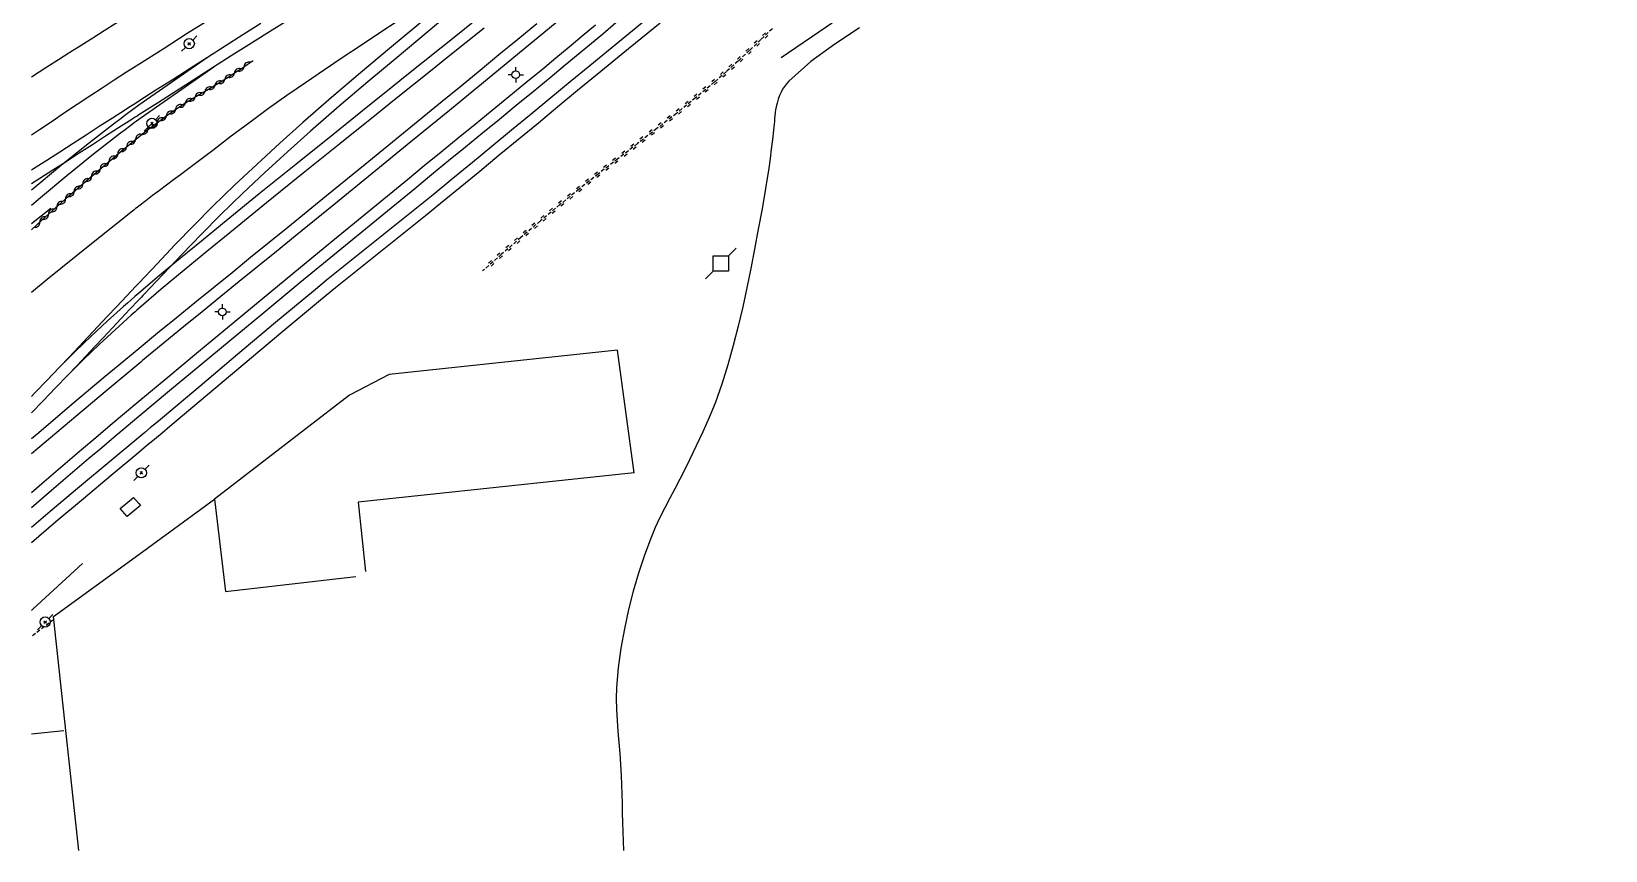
# Model space of a CAD drawing. Header units: millimetres. Extents: x 168000 to 169000, y 125998 to 127000.
# Drawn here: x 168000 to 168205.3, y 126171 to 126277.8 of the extents above; entities that cross this region are included whole.
import ezdxf

# ---------------------------------------------------------------- set-up
doc = ezdxf.new("R2010")
doc.units = ezdxf.units.MM
doc.linetypes.add('DASHED', pattern=[0.75, 0.5, -0.25])
doc.layers.get('0').update_dxf_attribs({"linetype": 'CONTINUOUS'})
for name, color, linetype in [('W0017', 7, 'CONTINUOUS'), ('W0104', 1, 'CONTINUOUS'), ('W0112', 1, 'DASHED'), ('W0211', 2, 'CONTINUOUS'), ('W0214', 2, 'CONTINUOUS'), ('W0220', 5, 'DASHED'), ('W0310', 3, 'CONTINUOUS'), ('W0330', 7, 'CONTINUOUS'), ('W0333', 7, 'CONTINUOUS'), ('W0473', 7, 'CONTINUOUS'), ('W0600', 7, 'CONTINUOUS'), ('W0610', 7, 'CONTINUOUS'), ('W0700', 7, 'CONTINUOUS')]:
    doc.layers.add(name, color=color, linetype=linetype)

# ---------------------------------------------------------------- blocks, each defined once
blk = doc.blocks.new('T473')
for p, q in [((-0.166667, 0.166667), (0.166667, -0.166667)), ((-0.166667, -0.166667), (0.166667, 0.166667)), ((0.500001, 0.500001), (1.000002, 1.000002)), ((-1.000002, -1.000002), (-0.500001, -0.500001))]:
    blk.add_line(p, q)
blk.add_ellipse((0, 0), major_axis=(0.471405, 0.471405), ratio=1, start_param=5.4977871438, end_param=11.780972451)
blk = doc.blocks.new('T600')
for p, q in [((-0.999999, 0.999999), (0.999999, 0.999999)), ((-0.999999, -0.999999), (-0.999999, 0.999999)), ((0.999999, 0.999999), (1.999998, 1.999998)), ((0.999999, 0.999999), (0.999999, -0.999999)), ((-0.999999, -0.999999), (-1.999998, -1.999998)), ((0.999999, -0.999999), (-0.999999, -0.999999))]:
    blk.add_line(p, q)
blk = doc.blocks.new('T610')
for p, q in [((-0.500001, 0), (-1.000002, 0)), ((0, 0.500001), (0, 1.000002)), ((0.500001, 0), (1.000002, 0)), ((0, -0.500001), (0, -1.000002))]:
    blk.add_line(p, q)
blk.add_ellipse((0, 0), major_axis=(-0.353554, 0.353554), ratio=1, start_param=3.926990817, end_param=10.2101761242)
blk = doc.blocks.new('t310o')
at = {"color": 0, "linetype": 'Continuous'}
for centre, start, end in [((-0.5, 0.38), 216.8699, 323.1304), ((0.5, -0.37), 36.8699, 143.1303)]:
    blk.add_arc(centre, 0.625, start, end, dxfattribs=at)
blk = doc.blocks.new('t220o')
at = {"color": 0, "linetype": 'Continuous'}
for p, q in [((-0.25, 0.25), (0.25, 0.25)), ((-0.25, -0.25), (0.25, -0.25))]:
    blk.add_line(p, q, dxfattribs=at)

msp = doc.modelspace()

# ---------------------------------------------------------------- linework, layer by layer
at = {"layer": 'W0017'}
for points in [[(168000, 126271.87), (168002.01, 126273.15), (168003.51, 126274.1), (168005.01, 126275.05), (168006.5, 126276), (168008, 126276.95), (168009.5, 126277.9), (168011, 126278.85), (168012.5, 126279.79), (168014, 126280.74)], [(168014, 126273.52), (168017.16, 126275.52), (168020.32, 126277.53), (168023.48, 126279.52)], [(168000, 126264.27), (168001.05, 126264.98), (168002.68, 126266.09), (168004.32, 126267.2), (168005.96, 126268.3), (168007.61, 126269.39), (168009.2, 126270.43), (168010.8, 126271.46), (168012.4, 126272.49), (168014, 126273.52)]]:
    msp.add_lwpolyline(points, dxfattribs=at)
at = {"layer": 'W0104'}
for points in [[(168078.61, 126220.21), (168076.46, 126236.23), (168046.64, 126233.06), (168041.5, 126230.37), (168023.89, 126216.8)], [(168078.61, 126220.21), (168042.6, 126216.42), (168043.56, 126207.39)], [(168011.59, 126215.57), (168013.32, 126217.03), (168014, 126216.23)], [(168014, 126215.82), (168012.47, 126214.53), (168011.59, 126215.57)], [(168014, 126209.6), (168023.89, 126216.8), (168025.3, 126204.77), (168042.31, 126206.71)], [(168014, 126216.23), (168014.2, 126215.99), (168014, 126215.82)], [(168006.16, 126171), (168002.87, 126201.49), (168014, 126209.6)], [(168000, 126186.22), (168004.24, 126186.63)]]:
    msp.add_lwpolyline(points, dxfattribs=at)
at = {"layer": 'W0112'}
msp.add_lwpolyline([(168002.9, 126201.09), (168000, 126198.89)], dxfattribs=at)
at = {"layer": 'W0211'}
msp.add_lwpolyline([(168097.79, 126274.39), (168103.67, 126278.39), (168109.51, 126282.45), (168115.32, 126286.56), (168121.08, 126290.72), (168124.68, 126293.38), (168128.25, 126296.07), (168131.8, 126298.78), (168135.33, 126301.51), (168138.87, 126304.24), (168142.42, 126306.95), (168145.99, 126309.64), (168149.59, 126312.29), (168155.55, 126316.57), (168161.56, 126320.78), (168167.6, 126324.96), (168173.64, 126329.13), (168181.54, 126334.58), (168189.45, 126340), (168197.38, 126345.4), (168205.32, 126350.78)], dxfattribs=at)
at = {"layer": 'W0214'}
msp.add_lwpolyline([(168002.53, 126254.68), (168000, 126252.71)], dxfattribs=at)
at = {"layer": 'W0220'}
msp.add_lwpolyline([(168096.65, 126278.13), (168095.16, 126276.72), (168093.67, 126275.31), (168092.17, 126273.91), (168090.64, 126272.53), (168089.1, 126271.18), (168086.63, 126269.12), (168084.12, 126267.09), (168081.59, 126265.11), (168079.05, 126263.14), (168076.5, 126261.18), (168073.95, 126259.21), (168071.43, 126257.22), (168068.93, 126255.19), (168066.38, 126253.07), (168063.85, 126250.92), (168061.33, 126248.74), (168058.85, 126246.55)], dxfattribs=at)
at = {"layer": 'W0310'}
for points in [[(168014, 126264.05), (168014.97, 126264.82), (168015.96, 126265.57), (168016.95, 126266.31), (168017.95, 126267.04), (168018.91, 126267.7), (168019.89, 126268.34), (168020.88, 126268.95), (168021.88, 126269.54), (168022.88, 126270.13), (168023.88, 126270.72), (168024.87, 126271.32), (168025.86, 126271.94), (168026.62, 126272.44), (168027.39, 126272.95), (168028.14, 126273.46), (168028.9, 126273.98)], [(168000, 126251.91), (168001.35, 126253.16), (168004.74, 126256.19), (168007.03, 126258.19), (168009.33, 126260.18), (168011.64, 126262.14), (168014, 126264.05)]]:
    msp.add_lwpolyline(points, dxfattribs=at)
at = {"layer": 'W0330'}
msp.add_lwpolyline([(168108, 126278.24), (168104.79, 126276.11), (168101.66, 126273.84), (168098.79, 126271.27), (168098.49, 126270.95), (168098.22, 126270.61), (168097.98, 126270.24), (168097.77, 126269.86), (168097.56, 126269.4), (168097.39, 126268.92), (168097.25, 126268.43), (168097.14, 126267.94), (168097.07, 126267.56), (168097.01, 126267.19), (168096.96, 126266.81), (168096.93, 126266.43), (168096.9, 126266.05), (168096.87, 126265.67), (168096.83, 126265.3), (168096.79, 126264.92), (168096.65, 126263.68), (168096.5, 126262.43), (168096.35, 126261.19), (168096.17, 126259.94), (168095.75, 126257.29), (168095.3, 126254.65), (168094.81, 126252.01), (168094.31, 126249.38), (168093.83, 126246.87), (168093.33, 126244.35), (168092.8, 126241.85), (168092.2, 126239.35), (168091.53, 126236.82), (168090.82, 126234.3), (168090.04, 126231.8), (168089.17, 126229.32), (168088.41, 126227.44), (168087.58, 126225.59), (168086.7, 126223.77), (168085.83, 126221.94), (168085.21, 126220.67), (168084.57, 126219.41), (168083.91, 126218.16), (168083.25, 126216.91), (168082.6, 126215.66), (168081.97, 126214.39), (168081.37, 126213.11), (168080.82, 126211.8), (168079.95, 126209.5), (168079.17, 126207.17), (168078.49, 126204.81), (168077.89, 126202.42), (168077.34, 126199.91), (168076.87, 126197.38), (168076.52, 126194.83), (168076.32, 126192.26), (168076.28, 126190.82), (168076.3, 126189.38), (168076.38, 126187.94), (168076.49, 126186.5), (168076.61, 126185.07), (168076.74, 126183.64), (168076.85, 126182.21), (168076.93, 126180.77), (168076.98, 126179.55), (168077.02, 126178.33), (168077.04, 126177.11), (168077.07, 126175.89), (168077.1, 126174.66), (168077.13, 126173.44), (168077.17, 126172.22), (168077.23, 126171)], dxfattribs=at)
at = {"layer": 'W0333'}
msp.add_lwpolyline([(168000, 126202.3), (168000.22, 126202.5), (168002.36, 126204.46), (168004.5, 126206.43), (168006.64, 126208.41)], dxfattribs=at)
at = {"layer": 'W0700'}
for points in [[(168067.87, 126292.92), (168063.51, 126289.4), (168059.17, 126285.85), (168054.84, 126282.29), (168050.53, 126278.71), (168046.72, 126275.54), (168042.91, 126272.36), (168039.13, 126269.15), (168035.4, 126265.89), (168032.4, 126263.2), (168029.44, 126260.48), (168026.5, 126257.73), (168023.61, 126254.93), (168021.17, 126252.47), (168018.76, 126249.98), (168016.38, 126247.46), (168014, 126244.95)], [(168068.81, 126291.75), (168064.46, 126288.23), (168060.12, 126284.69), (168055.8, 126281.14), (168051.49, 126277.56), (168047.69, 126274.39), (168043.89, 126271.22), (168040.12, 126268.02), (168036.39, 126264.76), (168033.41, 126262.09), (168030.46, 126259.38), (168027.54, 126256.64), (168024.66, 126253.86), (168022.13, 126251.32), (168019.64, 126248.73), (168017.18, 126246.13), (168014.71, 126243.52), (168014.53, 126243.34), (168014.36, 126243.15), (168014.18, 126242.96), (168014, 126242.78)], [(168081.06, 126280.01), (168076.95, 126276.66), (168072.84, 126273.3), (168070.28, 126271.21), (168067.73, 126269.1), (168065.18, 126267), (168062.62, 126264.89), (168060.07, 126262.78), (168057.52, 126260.68), (168054.96, 126258.58), (168052.4, 126256.49), (168050.45, 126254.91), (168048.49, 126253.34), (168046.53, 126251.77), (168044.57, 126250.21), (168042.61, 126248.65), (168040.66, 126247.08), (168038.71, 126245.5), (168036.77, 126243.92), (168031.82, 126239.82), (168026.9, 126235.69), (168022, 126231.55), (168017.09, 126227.42), (168016.32, 126226.77), (168015.54, 126226.13), (168014.77, 126225.48), (168014, 126224.84)], [(168069.32, 126279.63), (168066.85, 126277.6), (168064.39, 126275.57), (168061.92, 126273.54), (168059.46, 126271.51), (168056.99, 126269.49), (168054.52, 126267.47), (168049.49, 126263.36), (168044.46, 126259.26), (168039.42, 126255.16), (168034.39, 126251.07), (168031.96, 126249.1), (168029.54, 126247.13), (168027.11, 126245.16), (168024.68, 126243.2), (168022.25, 126241.23), (168019.83, 126239.26), (168017.41, 126237.28), (168015, 126235.29), (168014.75, 126235.08), (168014.5, 126234.88), (168014.25, 126234.67), (168014, 126234.46)], [(168058.11, 126279.36), (168055.77, 126277.5), (168053.44, 126275.63), (168051.1, 126273.76), (168048.76, 126271.89), (168046.43, 126270.02), (168044.09, 126268.15), (168039.29, 126264.29), (168034.48, 126260.44), (168029.69, 126256.58), (168024.92, 126252.69), (168022.17, 126250.45), (168019.43, 126248.2), (168016.7, 126245.94), (168014, 126243.64)], [(168047.84, 126279.16), (168045.44, 126277.58), (168043.04, 126276), (168040.65, 126274.4), (168038.21, 126272.75), (168035.76, 126271.09), (168033.33, 126269.41), (168030.92, 126267.71), (168028.48, 126265.92), (168026.06, 126264.1), (168023.65, 126262.27), (168021.23, 126260.44), (168020.33, 126259.76), (168019.42, 126259.08), (168018.51, 126258.41), (168017.61, 126257.73), (168016.7, 126257.05), (168015.8, 126256.37), (168014.9, 126255.69), (168014, 126255)], [(168033.02, 126278.92), (168030.68, 126277.5), (168028.36, 126276.04), (168026.05, 126274.57), (168023.75, 126273.1), (168021.31, 126271.55), (168018.87, 126270), (168016.43, 126268.44), (168014, 126266.89)], [(168076.23, 126278.87), (168074.51, 126277.43), (168072.8, 126276), (168071.08, 126274.57), (168069.37, 126273.14), (168067.64, 126271.72), (168065.44, 126269.91), (168063.24, 126268.1), (168061.03, 126266.29), (168058.82, 126264.49), (168056.61, 126262.69), (168054.4, 126260.89), (168052.19, 126259.08), (168049.99, 126257.27), (168045, 126253.18), (168040.01, 126249.09), (168035.02, 126244.99), (168030.05, 126240.88), (168026.03, 126237.56), (168022.01, 126234.23), (168018, 126230.9), (168014, 126227.57)], [(168082, 126278.84), (168077.89, 126275.5), (168073.79, 126272.14), (168071.23, 126270.05), (168068.68, 126267.94), (168066.12, 126265.83), (168063.57, 126263.73), (168061.02, 126261.62), (168058.47, 126259.51), (168055.91, 126257.41), (168053.34, 126255.32), (168051.4, 126253.75), (168049.44, 126252.18), (168047.48, 126250.61), (168045.52, 126249.05), (168043.56, 126247.49), (168041.61, 126245.92), (168039.66, 126244.34), (168037.72, 126242.76), (168032.78, 126238.67), (168027.86, 126234.54), (168022.96, 126230.4), (168018.05, 126226.27), (168017.04, 126225.42), (168016.03, 126224.58), (168015.01, 126223.73), (168014, 126222.89)], [(168029.9, 126278.79), (168027.58, 126277.32), (168025.26, 126275.84), (168022.94, 126274.36), (168020.71, 126272.94), (168018.47, 126271.52), (168016.23, 126270.1), (168014, 126268.67)], [(168065.9, 126278.76), (168063.44, 126276.73), (168060.97, 126274.7), (168058.51, 126272.68), (168056.04, 126270.65), (168053.57, 126268.63), (168048.54, 126264.52), (168043.51, 126260.42), (168038.48, 126256.33), (168033.44, 126252.23), (168031.01, 126250.26), (168028.59, 126248.29), (168026.16, 126246.32), (168023.73, 126244.36), (168021.3, 126242.39), (168018.87, 126240.41), (168016.46, 126238.43), (168014.04, 126236.45), (168014.03, 126236.44), (168014.02, 126236.43), (168014.01, 126236.42), (168014, 126236.41)], [(168073.56, 126278.6), (168071.85, 126277.16), (168070.13, 126275.73), (168068.41, 126274.3), (168066.69, 126272.87), (168064.49, 126271.06), (168062.28, 126269.26), (168060.08, 126267.45), (168057.87, 126265.65), (168055.66, 126263.85), (168053.45, 126262.04), (168051.24, 126260.24), (168049.03, 126258.43), (168044.04, 126254.34), (168039.05, 126250.25), (168034.07, 126246.15), (168029.09, 126242.04), (168025.31, 126238.91), (168021.54, 126235.79), (168017.77, 126232.66), (168014, 126229.52)], [(168059.05, 126278.19), (168056.71, 126276.32), (168054.37, 126274.46), (168052.04, 126272.59), (168049.7, 126270.72), (168047.36, 126268.85), (168045.03, 126266.98), (168040.23, 126263.13), (168035.43, 126259.28), (168030.64, 126255.42), (168025.87, 126251.53), (168022.88, 126249.09), (168019.9, 126246.64), (168016.93, 126244.17), (168014, 126241.66)], [(168022.94, 126274.36), (168014, 126268.15)], [(168023.77, 126273.11), (168014, 126266.28)], [(168014, 126268.67), (168013.57, 126268.39), (168013.14, 126268.12), (168012.71, 126267.84), (168012.28, 126267.57), (168010.56, 126266.47), (168008.85, 126265.37), (168007.14, 126264.26), (168005.42, 126263.16), (168003.71, 126262.05), (168001.99, 126260.95), (168000.27, 126259.86), (168000, 126259.68)], [(168014, 126268.15), (168013.17, 126267.54), (168012.34, 126266.92), (168011.52, 126266.3), (168010.69, 126265.68), (168007.16, 126262.93), (168003.67, 126260.11), (168000.22, 126257.25), (168000, 126257.06)], [(168014, 126266.89), (168013.77, 126266.74), (168013.54, 126266.6), (168013.32, 126266.45), (168013.09, 126266.31), (168011.37, 126265.21), (168009.66, 126264.1), (168007.94, 126263), (168006.23, 126261.89), (168004.51, 126260.79), (168002.79, 126259.68), (168001.07, 126258.59), (168000, 126257.91)], [(168014, 126266.28), (168013.4, 126265.84), (168012.8, 126265.39), (168012.2, 126264.94), (168011.6, 126264.49), (168008.08, 126261.75), (168004.61, 126258.94), (168001.18, 126256.09), (168000, 126255.1)], [(168014, 126255), (168013.79, 126254.83), (168013.59, 126254.67), (168013.38, 126254.51), (168013.17, 126254.35), (168007.59, 126249.92), (168002.05, 126245.45), (168000, 126243.75)], [(168014, 126244.95), (168013.91, 126244.85), (168013.81, 126244.76), (168013.72, 126244.66), (168013.63, 126244.56), (168012.38, 126243.25), (168011.13, 126241.93), (168009.89, 126240.61), (168008.65, 126239.29), (168007.41, 126237.97), (168006.16, 126236.65), (168004.92, 126235.33), (168003.67, 126234.02), (168002.05, 126232.33), (168000.43, 126230.65), (168000, 126230.2)], [(168014, 126242.78), (168012.84, 126241.56), (168011.69, 126240.33), (168010.53, 126239.11), (168009.38, 126237.88), (168008.23, 126236.65), (168007.07, 126235.43), (168005.92, 126234.2), (168004.76, 126232.98), (168003.14, 126231.3), (168001.52, 126229.62), (168000, 126228.05)], [(168014, 126243.64), (168013.5, 126243.21), (168013.01, 126242.78), (168012.51, 126242.35), (168012.02, 126241.91), (168009.89, 126239.99), (168007.79, 126238.03), (168005.71, 126236.04), (168003.67, 126234.02)], [(168014, 126241.66), (168013.75, 126241.44), (168013.51, 126241.22), (168013.26, 126241.01), (168013.02, 126240.79), (168010.9, 126238.88), (168008.82, 126236.94), (168006.76, 126234.96), (168004.74, 126232.96)], [(168014, 126236.41), (168009.63, 126232.77), (168005.28, 126229.12), (168000.94, 126225.45), (168000, 126224.65)], [(168014, 126234.46), (168009.88, 126231.02), (168005.77, 126227.57), (168001.67, 126224.1), (168000, 126222.69)], [(168014, 126229.52), (168012.13, 126227.95), (168010.25, 126226.38), (168008.39, 126224.8), (168006.52, 126223.22), (168001.66, 126219.06), (168000, 126217.63)], [(168014, 126227.57), (168012.37, 126226.2), (168010.74, 126224.83), (168009.12, 126223.45), (168007.49, 126222.08), (168002.63, 126217.92), (168000, 126215.65)], [(168014, 126224.84), (168010.14, 126221.62), (168006.28, 126218.41), (168002.43, 126215.17), (168000, 126213.1)], [(168014, 126222.89), (168010.38, 126219.88), (168006.77, 126216.86), (168003.17, 126213.83), (168000, 126211.12)]]:
    msp.add_lwpolyline(points, dxfattribs=at)

# ---------------------------------------------------------------- block references
at = {"layer": 'W0220'}
for p, rotation in [((168095.72, 126277.24), 223.5204318931349), ((168093.54, 126275.18), 222.8998945042144), ((168094.63, 126276.21), 223.3742981613615), ((168091.33, 126273.15), 222.1471009253309), ((168092.44, 126274.16), 222.8998945042144), ((168089.08, 126271.17), 219.9582816352777), ((168090.21, 126272.15), 221.1160209592981), ((168086.78, 126269.24), 219.9582816352777), ((168087.93, 126270.2), 219.9582816352777), ((168084.45, 126267.35), 218.9074663792769), ((168085.61, 126268.3), 218.9074663792769), ((168080.91, 126264.58), 217.6631108796581), ((168082.09, 126265.5), 218.1423724853772), ((168083.27, 126266.42), 218.1423724853772), ((168078.53, 126262.74), 217.5337764108457), ((168079.72, 126263.66), 217.6631108796581), ((168076.15, 126260.92), 217.7544767838005), ((168077.34, 126261.83), 217.5337764108457), ((168073.78, 126259.08), 218.2612957496153), ((168074.97, 126260), 217.7544767838005), ((168070.26, 126256.27), 219.0541596719102), ((168071.43, 126257.22), 219.0541596719102), ((168072.6, 126258.15), 218.2612957496153), ((168067.94, 126254.37), 219.7849190041003), ((168069.1, 126255.33), 219.0541596719102), ((168065.64, 126252.44), 220.335096703173), ((168066.79, 126253.41), 219.7849190041003), ((168063.36, 126250.5), 220.885271856085), ((168064.5, 126251.47), 220.335096703173), ((168061.09, 126248.53), 221.4354444625182), ((168062.23, 126249.52), 220.885271856085), ((168059.97, 126247.54), 221.4354444625182)]:
    msp.add_blockref('t220o', p, dxfattribs=dict(at, rotation=rotation))
at = {"layer": 'W0310'}
for p, rotation in [((168026.48, 126272.35), 33.09272999430377), ((168027.73, 126273.18), 34.1266086299004), ((168023.94, 126270.76), 31.19701870051948), ((168025.22, 126271.54), 32.22963157734616), ((168020.07, 126268.45), 31.63117879560831), ((168021.35, 126269.23), 30.75842459009872), ((168022.64, 126269.99), 30.411446760349), ((168017.58, 126266.77), 35.99334753994231), ((168018.81, 126267.64), 34.65117159043545), ((168015.18, 126264.98), 37.47575646672468), ((168016.38, 126265.89), 36.75921684833789), ((168012.42, 126262.77), 39.11718405851617), ((168013.59, 126263.72), 39.11718405851617), ((168008.98, 126259.87), 40.89893230182738), ((168010.12, 126260.85), 40.23273876861048), ((168011.26, 126261.82), 40.23273876861048), ((168006.71, 126257.91), 41.11552575334207), ((168007.84, 126258.89), 40.89893230182738), ((168004.45, 126255.93), 41.75351826378685), ((168005.58, 126256.92), 41.11552575334207), ((168002.22, 126253.94), 41.75351826378685), ((168003.33, 126254.93), 41.75351826378685), ((168001.1, 126252.93), 42.80491527418414)]:
    msp.add_blockref('t310o', p, dxfattribs=dict(at, rotation=rotation))
at = {"layer": 'W0473'}
for p in [(168020.58, 126276.18), (168015.72, 126265.79), (168014.33, 126220.23), (168001.79, 126200.78)]:
    msp.add_blockref('T473', p, dxfattribs=at)
at = {"layer": 'W0600'}
msp.add_blockref('T600', (168089.9, 126247.5), dxfattribs=at)
at = {"layer": 'W0610'}
for p in [(168063.17, 126272.13), (168024.9, 126241.21)]:
    msp.add_blockref('T610', p, dxfattribs=at)

doc.saveas('drawing.dxf')
